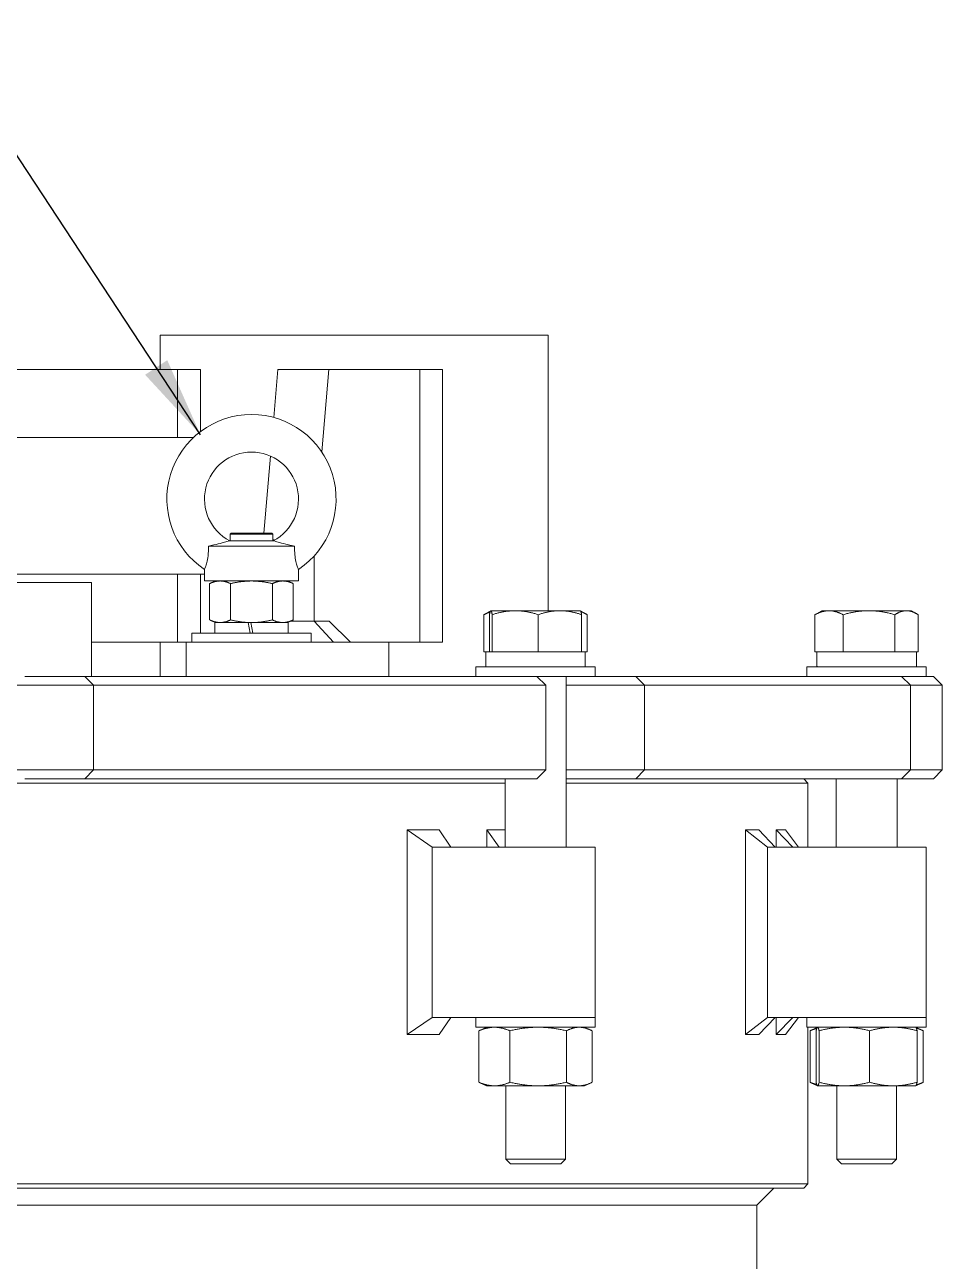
# Model space of a CAD drawing. Header units: inches. Extents: x 15 to 402, y 6 to 258.
# Drawn here: x 207.24 to 220.69, y 113.17 to 131.29 of the extents above; entities that cross this region are included whole.
import ezdxf

# ---------------------------------------------------------------- set-up
doc = ezdxf.new("R2010")
doc.units = ezdxf.units.IN
doc.header["$LTSCALE"] = 12
doc.header["$MEASUREMENT"] = 0
doc.layers.add('Symbol (ANSI)', color=7, linetype='Continuous', lineweight=25)
doc.layers.add('Visible (ANSI)', color=7, linetype='Continuous', lineweight=50)
doc.styles.add('MEMCOR Medium', font='arial.ttf')
doc.dimstyles.new('Default (ANSI)$7', dxfattribs={"dimscale": 12, "dimtxt": 0.15, "dimasz": 0.098425, "dimexe": 0.125, "dimexo": 0.0625, "dimgap": 0.031496, "dimtad": 0, "dimtih": 1, "dimtoh": 1, "dimdec": 4, "dimrnd": 1e-08, "dimzin": 3, "dimdsep": 46, "dimlunit": 5, "dimtxsty": 'MEMCOR Medium', "dimcen": 0.09, "dimdle": 0.393701, "dimclrd": 256, "dimclre": 256, "dimclrt": 256, "dimadec": 0, "dimazin": 1, "dimtfac": 0.8, "dimtofl": 0, "dimtmove": 0, "dimatfit": 3, "dimfxl": 1, "dimfrac": 1, "dimtolj": 1, "dimtzin": 4, "dimlwd": -1, "dimlwe": -1, "dimarcsym": 0})

msp = doc.modelspace()

# ---------------------------------------------------------------- linework, layer by layer
at = {"layer": 'Visible (ANSI)', "linetype": 'Continuous', "lineweight": 18}
for p, q in [((209.22083, 126.73586), (209.24712, 126.73586)), ((209.22083, 126.23586), (209.22083, 126.73586)), ((209.24712, 126.73586), (210.03315, 126.73586)), ((210.03315, 126.73586), (211.10035, 126.73586)), ((211.10035, 126.73586), (214.24356, 126.73586)), ((214.24356, 126.73586), (214.91007, 126.73586)), ((214.91007, 122.69949), (214.91007, 126.73586)), ((209.47439, 126.23586), (206.2794, 126.23586)), ((209.81217, 126.23586), (209.47439, 126.23586)), ((209.47439, 125.23586), (209.47439, 126.23586)), ((209.81217, 125.32481), (209.81217, 126.23586)), ((210.94786, 126.23586), (210.88701, 125.53197)), ((211.69505, 126.23586), (210.94786, 126.23586)), ((211.59045, 125.02599), (211.69505, 126.23586)), ((213.02959, 126.23586), (211.69505, 126.23586)), ((213.35977, 126.23586), (213.02959, 126.23586)), ((213.02959, 122.23586), (213.02959, 126.23586)), ((213.35977, 122.23586), (213.35977, 126.23586)), ((206.12315, 125.23586), (209.7072, 125.23586)), ((210.83808, 124.9661), (210.74036, 123.83586)), ((210.2602, 123.83586), (210.2477, 123.82336)), ((210.8727, 123.82336), (210.2477, 123.82336)), ((210.2477, 123.72522), (210.2477, 123.82336)), ((210.2602, 123.83586), (210.8602, 123.83586)), ((210.8602, 123.83586), (210.8727, 123.82336)), ((210.8727, 123.72522), (210.8727, 123.82336)), ((211.19234, 123.64667), (209.92805, 123.64667)), ((210.87966, 123.72522), (210.24073, 123.72522)), ((210.8727, 123.73586), (210.89923, 123.73586)), ((211.47891, 123.50261), (211.47891, 122.54836)), ((209.87122, 123.23586), (206.12315, 123.23586)), ((209.47439, 122.23586), (209.47439, 123.23586)), ((209.81217, 122.36986), (209.81217, 123.23586)), ((209.87122, 123.13486), (209.87122, 123.30449)), ((211.24917, 123.13486), (211.24917, 123.30449)), ((208.2169, 123.11086), (194.7169, 123.11086)), ((208.2169, 121.73586), (208.2169, 123.11086)), ((211.24917, 123.13486), (209.87122, 123.13486)), ((210.0292, 123.13486), (209.94705, 123.09656)), ((209.94705, 122.56417), (209.94705, 123.09656)), ((210.25362, 122.56417), (210.25362, 123.09656)), ((210.86677, 122.56417), (210.86677, 123.09656)), ((211.0912, 123.13486), (211.17334, 123.09656)), ((211.17334, 122.56417), (211.17334, 123.09656)), ((214.06679, 122.69896), (213.98773, 122.65331)), ((214.06771, 122.69949), (214.06679, 122.69896)), ((214.06863, 122.69949), (214.06771, 122.69949)), ((214.4263, 122.69949), (214.06863, 122.69949)), ((215.08138, 122.69949), (214.4263, 122.69949)), ((215.37971, 122.69949), (215.08138, 122.69949)), ((215.37971, 122.69949), (215.38063, 122.69896)), ((215.38063, 122.69896), (215.45969, 122.65331)), ((218.92004, 122.69949), (218.84006, 122.65331)), ((219.02612, 122.69949), (218.92004, 122.69949)), ((219.61083, 122.69949), (219.02612, 122.69949)), ((220.16075, 122.69949), (219.61083, 122.69949)), ((220.23204, 122.69949), (220.16075, 122.69949)), ((220.23204, 122.69949), (220.31202, 122.65331)), ((210.0292, 122.52586), (209.94705, 122.56417)), ((210.0237, 122.52586), (210.51319, 122.52586)), ((210.0237, 122.52586), (210.0237, 122.36986)), ((210.51319, 122.52586), (210.5407, 122.36986)), ((210.51319, 122.52586), (210.55219, 122.52586)), ((210.5797, 122.36986), (210.55219, 122.52586)), ((210.55219, 122.52586), (211.0967, 122.52586)), ((211.0912, 122.52586), (211.17334, 122.56417)), ((211.0967, 122.52586), (211.0967, 122.36986)), ((211.13945, 122.54836), (211.47891, 122.54836)), ((211.47891, 122.54836), (211.70111, 122.54836)), ((211.76322, 122.23586), (211.47891, 122.54836)), ((212.01244, 122.23586), (211.70111, 122.54836)), ((213.96729, 122.09549), (213.96729, 122.6409)), ((214.04855, 122.09549), (214.04855, 122.6409)), ((214.08872, 122.09549), (214.08872, 122.6409)), ((214.76388, 122.09549), (214.76388, 122.6409)), ((215.39887, 122.09549), (215.39887, 122.6409)), ((215.48013, 122.09549), (215.48013, 122.6409)), ((218.81962, 122.09549), (218.81962, 122.6409)), ((219.23262, 122.09549), (219.23262, 122.6409)), ((219.98904, 122.09549), (219.98904, 122.6409)), ((220.33246, 122.09549), (220.33246, 122.6409)), ((209.6852, 122.36986), (211.4352, 122.36986)), ((209.6852, 122.23586), (209.6852, 122.36986)), ((211.4352, 122.23586), (211.4352, 122.36986)), ((208.2169, 122.23586), (209.47439, 122.23586)), ((209.22083, 121.73586), (209.22083, 122.23586)), ((209.6048, 122.23586), (209.47439, 122.23586)), ((209.6048, 122.23586), (210.06157, 122.23586)), ((209.6048, 122.23586), (209.6048, 121.73586)), ((211.55596, 122.23586), (210.06157, 122.23586)), ((211.55596, 122.23586), (212.09731, 122.23586)), ((212.57283, 122.23586), (212.09731, 122.23586)), ((212.57283, 122.23586), (213.02959, 122.23586)), ((212.57283, 122.23586), (212.57283, 121.73586)), ((213.35977, 122.23586), (213.02959, 122.23586)), ((214.04855, 122.09549), (213.96729, 122.09549)), ((213.99421, 122.09549), (215.45321, 122.09549)), ((213.99421, 122.09549), (213.99421, 121.87649)), ((214.06863, 122.09549), (214.04855, 122.09549)), ((214.06771, 122.09549), (214.06771, 122.09549)), ((214.08872, 122.09549), (214.06863, 122.09549)), ((214.4263, 122.09549), (214.08872, 122.09549)), ((214.76388, 122.09549), (214.4263, 122.09549)), ((215.08138, 122.09549), (214.76388, 122.09549)), ((215.39887, 122.09549), (215.08138, 122.09549)), ((215.37971, 122.09549), (215.37971, 122.09549)), ((215.48013, 122.09549), (215.39887, 122.09549)), ((215.45321, 122.09549), (215.45321, 121.87649)), ((219.02612, 122.09549), (218.81962, 122.09549)), ((218.84705, 122.09549), (218.84706, 122.09549)), ((218.84706, 122.09549), (220.30554, 122.09549)), ((218.92004, 122.09549), (218.92004, 122.09549)), ((219.23262, 122.09549), (219.02612, 122.09549)), ((219.61083, 122.09549), (219.23262, 122.09549)), ((219.98904, 122.09549), (219.61083, 122.09549)), ((220.16075, 122.09549), (219.98904, 122.09549)), ((220.33246, 122.09549), (220.16075, 122.09549)), ((220.23204, 122.09549), (220.23204, 122.09549)), ((220.30554, 122.09549), (220.30554, 121.87649)), ((215.59871, 121.87649), (213.84871, 121.87649)), ((213.84871, 121.87649), (213.84871, 121.73586)), ((215.59871, 121.87649), (215.59871, 121.73586)), ((220.45104, 121.87649), (218.70104, 121.87649)), ((218.70104, 121.87649), (218.70104, 121.73586)), ((218.84654, 121.94066), (218.84654, 121.87649)), ((220.45104, 121.87649), (220.45104, 121.73586)), ((207.27491, 121.60586), (206.95943, 121.60586)), ((207.23643, 121.73586), (207.51506, 121.73586)), ((207.5554, 121.60586), (207.27491, 121.60586)), ((207.51506, 121.73586), (208.11508, 121.73586)), ((208.24508, 121.60586), (207.5554, 121.60586)), ((208.18282, 121.73586), (208.11508, 121.73586)), ((208.11508, 121.73586), (208.24508, 121.60586)), ((208.18282, 121.73586), (211.74687, 121.73586)), ((211.82493, 121.60586), (208.24508, 121.60586)), ((208.24508, 121.60586), (208.24508, 120.36586)), ((212.57064, 121.73586), (211.74687, 121.73586)), ((211.82493, 121.60586), (212.47872, 121.60586)), ((212.47872, 121.60586), (213.20001, 121.60586)), ((213.29193, 121.73586), (212.57064, 121.73586)), ((214.57523, 121.60586), (213.20001, 121.60586)), ((213.29193, 121.73586), (214.48837, 121.73586)), ((214.48837, 121.73586), (214.70446, 121.73586)), ((214.79275, 121.60586), (214.57523, 121.60586)), ((214.70446, 121.73586), (214.74295, 121.73586)), ((214.74295, 121.73586), (214.87295, 121.60586)), ((214.74295, 121.73586), (215.59871, 121.73586)), ((214.87295, 121.60586), (214.79275, 121.60586)), ((214.87295, 121.60586), (214.87295, 120.36586)), ((215.17121, 121.73586), (215.17121, 119.23586)), ((215.17121, 121.60586), (215.50684, 121.60586)), ((215.8671, 121.60586), (215.50684, 121.60586)), ((215.59876, 121.73586), (215.59871, 121.73586)), ((215.59876, 121.73586), (215.77169, 121.73586)), ((215.77169, 121.73586), (215.96866, 121.73586)), ((216.06539, 121.60586), (215.8671, 121.60586)), ((215.96866, 121.73586), (216.19133, 121.73586)), ((216.32133, 121.60586), (216.06539, 121.60586)), ((216.19133, 121.73586), (217.21462, 121.73586)), ((216.19133, 121.73586), (216.32133, 121.60586)), ((217.3342, 121.60586), (216.32133, 121.60586)), ((216.32133, 121.60586), (216.32133, 120.36586)), ((217.95718, 121.73586), (217.21462, 121.73586)), ((217.3342, 121.60586), (217.92353, 121.60586)), ((217.92353, 121.60586), (218.90884, 121.60586)), ((218.94249, 121.73586), (217.95718, 121.73586)), ((220.11829, 121.60586), (218.90884, 121.60586)), ((218.94249, 121.73586), (219.99471, 121.73586)), ((219.99471, 121.73586), (220.08336, 121.73586)), ((220.08336, 121.73586), (220.08874, 121.73586)), ((220.08874, 121.73586), (220.21874, 121.60586)), ((220.08874, 121.73586), (220.45104, 121.73586)), ((220.20753, 121.60586), (220.11829, 121.60586)), ((220.21874, 121.60586), (220.20753, 121.60586)), ((220.21874, 121.60586), (220.29226, 121.60586)), ((220.21874, 121.60586), (220.21874, 120.36586)), ((220.60077, 121.60586), (220.29226, 121.60586)), ((220.45104, 121.73586), (220.47399, 121.73586)), ((220.47399, 121.73586), (220.53653, 121.73586)), ((220.53653, 121.73586), (220.5553, 121.73586)), ((220.5553, 121.73586), (220.6853, 121.60586)), ((220.66373, 121.60586), (220.60077, 121.60586)), ((220.6853, 121.60586), (220.66373, 121.60586)), ((220.6853, 121.60586), (220.6853, 120.36586)), ((206.95943, 120.36586), (207.27491, 120.36586)), ((207.27491, 120.36586), (207.5554, 120.36586)), ((207.5554, 120.36586), (208.24508, 120.36586)), ((208.11508, 120.23586), (208.24508, 120.36586)), ((208.24508, 120.36586), (211.82493, 120.36586)), ((212.47872, 120.36586), (211.82493, 120.36586)), ((213.20001, 120.36586), (212.47872, 120.36586)), ((213.20001, 120.36586), (214.57523, 120.36586)), ((214.57523, 120.36586), (214.79275, 120.36586)), ((214.74295, 120.23586), (214.87295, 120.36586)), ((214.79275, 120.36586), (214.87295, 120.36586)), ((215.50684, 120.36586), (215.17121, 120.36586)), ((215.50684, 120.36586), (215.8671, 120.36586)), ((215.8671, 120.36586), (216.06539, 120.36586)), ((216.06539, 120.36586), (216.32133, 120.36586)), ((216.19133, 120.23586), (216.32133, 120.36586)), ((216.32133, 120.36586), (217.3342, 120.36586)), ((217.92353, 120.36586), (217.3342, 120.36586)), ((218.90884, 120.36586), (217.92353, 120.36586)), ((218.90884, 120.36586), (220.11829, 120.36586)), ((220.08874, 120.23586), (220.21874, 120.36586)), ((220.11829, 120.36586), (220.20753, 120.36586)), ((220.20753, 120.36586), (220.21874, 120.36586)), ((220.29226, 120.36586), (220.21874, 120.36586)), ((220.29226, 120.36586), (220.60077, 120.36586)), ((220.5553, 120.23586), (220.6853, 120.36586)), ((220.60077, 120.36586), (220.66373, 120.36586)), ((220.66373, 120.36586), (220.6853, 120.36586)), ((214.27621, 120.17336), (206.76673, 120.17336)), ((207.51506, 120.23586), (207.23643, 120.23586)), ((208.11508, 120.23586), (207.51506, 120.23586)), ((208.11508, 120.23586), (212.00973, 120.23586)), ((212.00973, 120.23586), (212.57064, 120.23586)), ((212.57064, 120.23586), (213.29193, 120.23586)), ((214.48837, 120.23586), (213.29193, 120.23586)), ((214.27621, 120.23586), (214.27621, 119.23586)), ((214.70446, 120.23586), (214.48837, 120.23586)), ((214.74295, 120.23586), (214.70446, 120.23586)), ((215.17121, 120.23586), (215.59876, 120.23586)), ((218.71711, 120.17336), (215.17121, 120.17336)), ((215.77169, 120.23586), (215.59876, 120.23586)), ((215.96866, 120.23586), (215.77169, 120.23586)), ((216.19133, 120.23586), (215.96866, 120.23586)), ((216.19133, 120.23586), (217.38449, 120.23586)), ((217.38449, 120.23586), (217.95718, 120.23586)), ((217.95718, 120.23586), (218.94249, 120.23586)), ((218.65461, 120.23586), (218.71711, 120.17336)), ((218.71711, 119.23586), (218.71711, 120.17336)), ((219.99471, 120.23586), (218.94249, 120.23586)), ((219.12854, 120.23586), (219.12854, 119.23586)), ((220.08336, 120.23586), (219.99471, 120.23586)), ((220.02354, 120.23586), (220.02354, 119.23586)), ((220.08874, 120.23586), (220.08336, 120.23586)), ((220.08874, 120.23586), (220.32591, 120.23586)), ((220.47399, 120.23586), (220.32591, 120.23586)), ((220.53653, 120.23586), (220.47399, 120.23586)), ((220.5553, 120.23586), (220.53653, 120.23586)), ((212.84338, 119.4856), (212.84338, 116.48613)), ((212.84338, 119.4856), (213.31115, 119.4856)), ((212.84338, 119.4856), (213.20708, 119.23586)), ((213.31115, 119.4856), (213.48267, 119.23586)), ((214.00817, 119.4856), (214.18977, 119.23586)), ((214.00817, 119.23586), (214.00817, 119.4856)), ((214.00817, 119.4856), (214.27621, 119.4856)), ((217.80277, 119.4856), (217.80277, 116.48613)), ((217.80277, 119.4856), (217.99496, 119.4856)), ((217.80277, 119.4856), (218.123, 119.23586)), ((217.99496, 119.4856), (218.2343, 119.23586)), ((218.25008, 119.4856), (218.49312, 119.23586)), ((218.25008, 119.23586), (218.25008, 119.4856)), ((218.25008, 119.4856), (218.38497, 119.4856)), ((218.38497, 119.4856), (218.57593, 119.23586)), ((214.10499, 119.23586), (213.20708, 119.23586)), ((213.20708, 119.23586), (213.20708, 116.73586)), ((214.10499, 119.23586), (215.59871, 119.23586)), ((215.59871, 116.73586), (215.59871, 119.23586)), ((219.34957, 119.23586), (218.123, 119.23586)), ((218.123, 119.23586), (218.123, 116.73586)), ((219.34957, 119.23586), (220.45104, 119.23586)), ((220.45104, 116.73586), (220.45104, 119.23586)), ((212.84338, 116.48613), (213.20708, 116.73586)), ((213.20708, 116.73586), (214.10499, 116.73586)), ((213.31115, 116.48613), (213.48267, 116.73586)), ((213.84871, 116.59524), (213.84871, 116.73586)), ((215.59871, 116.73586), (214.10499, 116.73586)), ((215.59871, 116.73586), (214.10499, 116.73586)), ((215.59871, 116.59524), (215.59871, 116.73586)), ((217.80277, 116.48613), (218.123, 116.73586)), ((217.99496, 116.48613), (218.2343, 116.73586)), ((218.123, 116.73586), (219.34957, 116.73586)), ((218.25008, 116.48613), (218.49312, 116.73586)), ((218.25008, 116.48613), (218.25008, 116.73586)), ((218.38497, 116.48613), (218.57593, 116.73586)), ((218.70104, 116.59524), (218.70104, 116.73586)), ((220.45104, 116.73586), (219.34957, 116.73586)), ((220.45104, 116.73586), (219.34957, 116.73586)), ((220.45104, 116.59524), (220.45104, 116.73586)), ((213.84871, 116.59524), (215.59871, 116.59524)), ((213.89465, 115.78811), (213.89465, 116.54337)), ((214.00471, 116.59524), (213.91705, 116.55436)), ((214.34731, 115.78811), (214.34731, 116.54337)), ((215.17637, 115.78811), (215.17637, 116.54337)), ((215.44271, 116.59524), (215.53037, 116.55436)), ((215.55277, 115.78811), (215.55277, 116.54337)), ((218.70104, 116.59524), (220.45104, 116.59524)), ((218.71711, 114.29836), (218.71711, 116.59524)), ((218.74698, 115.78811), (218.74698, 116.54337)), ((218.85603, 116.59477), (218.76938, 116.55436)), ((218.83604, 115.78811), (218.83604, 116.54337)), ((218.85704, 116.59524), (218.85603, 116.59477)), ((218.88007, 115.78811), (218.88007, 116.54337)), ((219.62007, 115.78811), (219.62007, 116.54337)), ((220.29504, 116.59524), (220.29605, 116.59477)), ((220.29605, 116.59477), (220.38271, 116.55436)), ((220.31604, 115.78811), (220.31604, 116.54337)), ((220.4051, 115.78811), (220.4051, 116.54337)), ((213.31115, 116.48613), (212.84338, 116.48613)), ((217.99496, 116.48613), (217.80277, 116.48613)), ((218.38497, 116.48613), (218.25008, 116.48613)), ((214.00471, 115.73624), (213.91705, 115.77712)), ((214.00471, 115.73624), (214.12098, 115.73624)), ((214.12098, 115.73624), (214.76184, 115.73624)), ((214.28621, 115.73624), (214.28621, 114.6616)), ((214.76184, 115.73624), (215.36457, 115.73624)), ((215.16121, 115.73624), (215.16121, 114.6616)), ((215.36457, 115.73624), (215.44271, 115.73624)), ((215.44271, 115.73624), (215.53037, 115.77712)), ((218.85603, 115.73671), (218.76938, 115.77712)), ((218.85704, 115.73624), (218.85603, 115.73671)), ((218.85704, 115.73624), (218.85805, 115.73624)), ((218.85805, 115.73624), (219.25007, 115.73624)), ((219.13854, 115.73624), (219.13854, 114.6616)), ((219.25007, 115.73624), (219.96806, 115.73624)), ((219.96806, 115.73624), (220.29504, 115.73624)), ((220.01354, 115.73624), (220.01354, 114.6616)), ((220.29504, 115.73624), (220.29605, 115.73671)), ((220.29605, 115.73671), (220.38271, 115.77712)), ((214.28621, 114.6616), (215.16121, 114.6616)), ((214.35437, 114.59549), (214.28621, 114.6616)), ((215.09305, 114.59549), (214.35437, 114.59549)), ((215.09305, 114.59549), (215.16121, 114.6616)), ((219.13854, 114.6616), (220.01354, 114.6616)), ((219.2067, 114.59549), (219.13854, 114.6616)), ((219.94538, 114.59549), (219.2067, 114.59549)), ((219.94538, 114.59549), (220.01354, 114.6616)), ((201.48195, 114.29836), (218.71711, 114.29836)), ((218.65461, 114.23586), (201.52118, 114.23586)), ((217.96721, 113.98586), (218.21721, 114.23586)), ((218.65461, 114.23586), (218.71711, 114.29836)), ((217.96721, 113.98586), (201.78295, 113.98586)), ((217.96721, 113.98586), (217.96721, 107.98586))]:
    msp.add_line(p, q, dxfattribs=at)
for radius, start, end in [(1.24016, 303.748989, 236.251011), (0.68898, 297.624922, 242.375078)]:
    msp.add_arc((210.5602, 124.33565), radius, start, end, dxfattribs=at)
for centre, start_param, end_param in [((219.57604, 121.72124), 4.62010595, 4.67315531), ((219.57604, 122.03174), 4.69528057, 4.74822434)]:
    msp.add_ellipse(centre, major_axis=(0.03993, -4.13719), ratio=0.17606293, start_param=start_param, end_param=end_param, dxfattribs=at)
for points, knots in [([(209.92805, 123.64667), (209.92967, 123.59825), (209.92847, 123.54937), (209.9188, 123.46422), (209.91229, 123.43224), (209.89884, 123.37927), (209.89153, 123.3572), (209.87934, 123.32368), (209.87468, 123.31266), (209.87167, 123.30553), (209.87123, 123.30448), (209.87124, 123.30448)], [0, 0, 0, 0, 0.37029726, 0.37029726, 0.67885151, 0.67885151, 0.99389788, 0.99389788, 1.30997279, 1.30997279, 1.4413964, 1.4413964, 1.4413964, 1.4413964]), ([(210.24073, 123.72522), (210.24073, 123.72522), (210.23804, 123.72425), (210.2255, 123.71995), (210.21366, 123.71603), (210.17921, 123.7056), (210.15493, 123.69881), (210.09252, 123.6827), (210.05166, 123.67307), (209.98286, 123.65798), (209.95559, 123.65225), (209.92805, 123.64667)], [1.39231518, 1.39231518, 1.39231518, 1.39231518, 1.5581507, 1.5581507, 1.78478434, 1.78478434, 2.06753102, 2.06753102, 2.44344148, 2.44344148, 2.67734182, 2.67734182, 2.67734182, 2.67734182]), ([(211.19234, 123.64667), (211.16162, 123.6529), (211.13122, 123.65931), (211.05203, 123.67685), (211.0067, 123.68788), (210.94408, 123.70473), (210.92131, 123.71148), (210.89186, 123.7209), (210.88339, 123.7239), (210.87999, 123.7251), (210.87966, 123.72522), (210.87966, 123.72522)], [0.14771193, 0.14771193, 0.14771193, 0.14771193, 0.38695829, 0.38695829, 0.79628258, 0.79628258, 1.09211945, 1.09211945, 1.33488963, 1.33488963, 1.39231518, 1.39231518, 1.39231518, 1.39231518]), ([(211.24916, 123.30448), (211.24915, 123.30448), (211.24823, 123.30667), (211.24332, 123.31848), (211.23775, 123.33203), (211.22452, 123.37042), (211.21716, 123.39448), (211.20422, 123.45142), (211.199, 123.48301), (211.19168, 123.55909), (211.19089, 123.60312), (211.19234, 123.64667)], [1.4413964, 1.4413964, 1.4413964, 1.4413964, 1.63188012, 1.63188012, 1.95365916, 1.95365916, 2.26899107, 2.26899107, 2.58505597, 2.58505597, 2.98180918, 2.98180918, 2.98180918, 2.98180918])]:
    msp.add_open_spline(points, degree=3, knots=knots, dxfattribs=at)
for points, weights in [([(210.10034, 123.13486), (210.0292, 123.13486), (209.94705, 123.09656)], [1, 1.0379548493, 1]), ([(210.25362, 123.09656), (210.17148, 123.13486), (210.10034, 123.13486)], [1, 1.0379548493, 1]), ([(210.5602, 123.13486), (210.41792, 123.13486), (210.25362, 123.09656)], [1, 1.0379548493, 1]), ([(210.86677, 123.09656), (210.70248, 123.13486), (210.5602, 123.13486)], [1, 1.0379548493, 1]), ([(211.02006, 123.13486), (210.94892, 123.13486), (210.86677, 123.09656)], [1, 1.0379548493, 1]), ([(211.17334, 123.09656), (211.0912, 123.13486), (211.02006, 123.13486)], [1, 1.0379548493, 1]), ([(214.06863, 122.69949), (214.05931, 122.69949), (214.04855, 122.6409)], [1, 1.0379548493, 1]), ([(214.08872, 122.6409), (214.07796, 122.69949), (214.06863, 122.69949)], [1, 1.0379548493, 1]), ([(214.4263, 122.69949), (214.26963, 122.69949), (214.08872, 122.6409)], [1, 1.0379548493, 1]), ([(214.76388, 122.6409), (214.58297, 122.69949), (214.4263, 122.69949)], [1, 1.0379548493, 1]), ([(215.08138, 122.69949), (214.93403, 122.69949), (214.76388, 122.6409)], [1, 1.0379548493, 1]), ([(215.39887, 122.6409), (215.22873, 122.69949), (215.08138, 122.69949)], [1, 1.0379548493, 1]), ([(215.38063, 122.69896), (215.38911, 122.69407), (215.39887, 122.6409)], [1.0065730979, 1.03432024631, 1]), ([(215.48013, 122.6409), (215.43161, 122.67179), (215.38811, 122.68613)], [1, 1.01965956375, 1.01895290532]), ([(219.02612, 122.69949), (218.93029, 122.69949), (218.81962, 122.6409)], [1, 1.0379548493, 1]), ([(219.23262, 122.6409), (219.12196, 122.69949), (219.02612, 122.69949)], [1, 1.0379548493, 1]), ([(219.61083, 122.69949), (219.4353, 122.69949), (219.23262, 122.6409)], [1, 1.0379548493, 1]), ([(219.98904, 122.6409), (219.78636, 122.69949), (219.61083, 122.69949)], [1, 1.0379548493, 1]), ([(220.16075, 122.69949), (220.08106, 122.69949), (219.98904, 122.6409)], [1, 1.0379548493, 1]), ([(220.33246, 122.6409), (220.24044, 122.69949), (220.16075, 122.69949)], [1, 1.0379548493, 1]), ([(209.94705, 122.56417), (210.0292, 122.52586), (210.10034, 122.52586)], [1, 1.0379548493, 1]), ([(210.10034, 122.52586), (210.17148, 122.52586), (210.25362, 122.56417)], [1, 1.0379548493, 1]), ([(210.25362, 122.56417), (210.41792, 122.52586), (210.5602, 122.52586)], [1, 1.0379548493, 1]), ([(210.5602, 122.52586), (210.70248, 122.52586), (210.86677, 122.56417)], [1, 1.0379548493, 1]), ([(210.86677, 122.56417), (210.94892, 122.52586), (211.02006, 122.52586)], [1, 1.0379548493, 1]), ([(211.02006, 122.52586), (211.0912, 122.52586), (211.17334, 122.56417)], [1, 1.0379548493, 1]), ([(214.0573, 122.67991), (214.0144, 122.66584), (213.96729, 122.6409)], [1.01844924463, 1.01581143405, 1]), ([(213.96729, 122.6409), (213.97766, 122.6475), (213.98773, 122.65331)], [1, 1.00413561179, 1.00736997985]), ([(218.81962, 122.6409), (218.82999, 122.6475), (218.84006, 122.65331)], [1, 1.00413561179, 1.00736997985]), ([(214.12098, 116.59524), (214.01594, 116.59524), (213.89465, 116.54337)], [1, 1.0379548493, 1]), ([(213.89465, 116.54337), (213.90601, 116.54921), (213.91705, 116.55436)], [1, 1.00413561179, 1.00736997985]), ([(214.34731, 116.54337), (214.22602, 116.59524), (214.12098, 116.59524)], [1, 1.0379548493, 1]), ([(214.76184, 116.59524), (214.56946, 116.59524), (214.34731, 116.54337)], [1, 1.0379548493, 1]), ([(215.17637, 116.54337), (214.95423, 116.59524), (214.76184, 116.59524)], [1, 1.0379548493, 1]), ([(215.36457, 116.59524), (215.27723, 116.59524), (215.17637, 116.54337)], [1, 1.0379548493, 1]), ([(215.55277, 116.54337), (215.45192, 116.59524), (215.36457, 116.59524)], [1, 1.0379548493, 1]), ([(218.84563, 116.5779), (218.79861, 116.56545), (218.74698, 116.54337)], [1.01844924463, 1.01581143405, 1]), ([(218.74698, 116.54337), (218.75834, 116.54921), (218.76938, 116.55436)], [1, 1.00413561179, 1.00736997985]), ([(218.85805, 116.59524), (218.84783, 116.59524), (218.83604, 116.54337)], [1, 1.0379548493, 1]), ([(218.88007, 116.54337), (218.86827, 116.59524), (218.85805, 116.59524)], [1, 1.0379548493, 1]), ([(219.25007, 116.59524), (219.07835, 116.59524), (218.88007, 116.54337)], [1, 1.0379548493, 1]), ([(219.62007, 116.54337), (219.42179, 116.59524), (219.25007, 116.59524)], [1, 1.0379548493, 1]), ([(219.96806, 116.59524), (219.80656, 116.59524), (219.62007, 116.54337)], [1, 1.0379548493, 1]), ([(220.31604, 116.54337), (220.12956, 116.59524), (219.96806, 116.59524)], [1, 1.0379548493, 1]), ([(220.29605, 116.59477), (220.30534, 116.59044), (220.31604, 116.54337)], [1.0065730979, 1.03432024631, 1]), ([(220.4051, 116.54337), (220.35192, 116.57072), (220.30425, 116.58341)], [1, 1.01965956375, 1.01895290532]), ([(213.91705, 115.77712), (213.90601, 115.78226), (213.89465, 115.78811)], [1.00736997985, 1.00413561179, 1]), ([(213.89465, 115.78811), (214.01594, 115.73624), (214.12098, 115.73624)], [1, 1.0379548493, 1]), ([(214.12098, 115.73624), (214.22602, 115.73624), (214.34731, 115.78811)], [1, 1.0379548493, 1]), ([(214.34731, 115.78811), (214.56946, 115.73624), (214.76184, 115.73624)], [1, 1.0379548493, 1]), ([(214.76184, 115.73624), (214.95423, 115.73624), (215.17637, 115.78811)], [1, 1.0379548493, 1]), ([(215.17637, 115.78811), (215.27723, 115.73624), (215.36457, 115.73624)], [1, 1.0379548493, 1]), ([(215.36457, 115.73624), (215.45192, 115.73624), (215.55277, 115.78811)], [1, 1.0379548493, 1]), ([(218.76938, 115.77712), (218.75834, 115.78226), (218.74698, 115.78811)], [1.00736997985, 1.00413561179, 1]), ([(218.74698, 115.78811), (218.79861, 115.76603), (218.84563, 115.75357)], [1, 1.01581143405, 1.01844924463]), ([(218.83604, 115.78811), (218.84783, 115.73624), (218.85805, 115.73624)], [1, 1.0379548493, 1]), ([(218.85805, 115.73624), (218.86827, 115.73624), (218.88007, 115.78811)], [1, 1.0379548493, 1]), ([(218.88007, 115.78811), (219.07835, 115.73624), (219.25007, 115.73624)], [1, 1.0379548493, 1]), ([(219.25007, 115.73624), (219.42179, 115.73624), (219.62007, 115.78811)], [1, 1.0379548493, 1]), ([(219.62007, 115.78811), (219.80656, 115.73624), (219.96806, 115.73624)], [1, 1.0379548493, 1]), ([(219.96806, 115.73624), (220.12956, 115.73624), (220.31604, 115.78811)], [1, 1.0379548493, 1]), ([(220.31604, 115.78811), (220.30534, 115.74104), (220.29605, 115.73671)], [1, 1.03432024631, 1.0065730979]), ([(220.30425, 115.74807), (220.35192, 115.76076), (220.4051, 115.78811)], [1.01895290532, 1.01965956375, 1])]:
    msp.add_rational_spline(points, weights, degree=2, dxfattribs=at)

# ---------------------------------------------------------------- leaders
at = {"layer": 'Symbol (ANSI)'}
msp.add_leader([(209.81217, 125.27736), (206.7023, 130.00627), (188.13211, 131.28704)], dimstyle='Default (ANSI)$7', override={"dimtad": 0}, dxfattribs=at)

doc.saveas('drawing.dxf')
